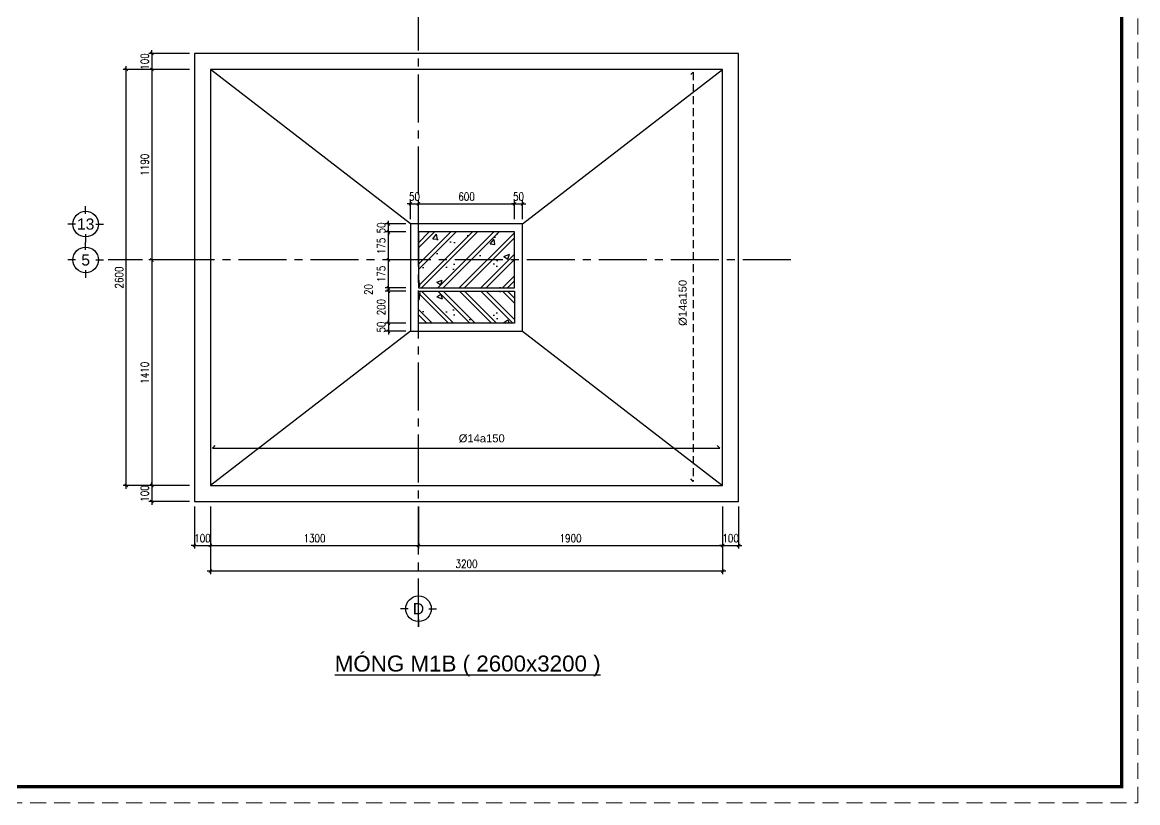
# Model space of a CAD drawing. Header units: inches. Extents: x 651127 to 1529722, y 768575 to 1021311.
# Drawn here: x 1139545 to 1174388, y 831541 to 855925 of the extents above; entities that cross this region are included whole.
import ezdxf
from ezdxf.enums import TextEntityAlignment as Align

# ---------------------------------------------------------------- set-up
doc = ezdxf.new("R2010")
doc.units = ezdxf.units.IN
doc.header["$LTSCALE"] = 1000
doc.header["$MEASUREMENT"] = 0
doc.linetypes.add('CENTER2', pattern=[1.125, 0.75, -0.125, 0.125, -0.125])
doc.linetypes.add('HIDDEN', pattern=[0.375, 0.25, -0.125])
doc.layers.get('DEFPOINTS').update_dxf_attribs({"color": 8, "lineweight": 9})
for name, color, linetype in [('DWGshare.com_1', 7, 'Continuous'), ('DWGshare.com_10', 7, 'Continuous'), ('DWGshare.com_11', 143, 'Continuous'), ('DWGshare.com_2', 147, 'Continuous'), ('DWGshare.com_3', 7, 'Continuous'), ('DWGshare.com_4', 8, 'CENTER2'), ('DWGshare.com_6', 40, 'Continuous'), ('DWGshare.com_9', 8, 'Continuous')]:
    doc.layers.add(name, color=color, linetype=linetype)
doc.styles.add('DWGshare.com_2', font='VHELVEB.TTF')
doc.styles.add('DWGshare.com_3', font='VHELVEB.TTF')
doc.styles.add('DWGshare.com_4', font='romans.shx', dxfattribs={"width": 0.8})
doc.styles.add('DWGshare.com_6', font='VHELVEN.TTF')
doc.dimstyles.new('DWGshare.com_3', dxfattribs={"dimscale": 100, "dimtxt": 2.5, "dimasz": 1, "dimexe": 1, "dimexo": 1.5, "dimgap": 1, "dimtad": 1, "dimdec": 0, "dimlfac": 0.2, "dimzin": 0, "dimdsep": 46, "dimtxsty": 'DWGshare.com_4', "dimblk": 'DWGshare.com_1', "dimcen": 1.5, "dimdle": 1, "dimclrd": 256, "dimclre": 256, "dimclrt": 7, "dimadec": 0, "dimazin": 0, "dimtfac": 1, "dimtdec": 0, "dimtix": 1, "dimtmove": 2, "dimatfit": 3, "dimfxl": 1, "dimtolj": 1, "dimtzin": 0, "dimarcsym": 0})

# ---------------------------------------------------------------- blocks, each defined once
blk = doc.blocks.new('DWGshare.com_1')
at = {"color": 0, "linetype": 'ByBlock', "const_width": 0.3}
blk.add_lwpolyline([(-0.5, -0.5), (0.5, 0.5)], dxfattribs=at)
blk = doc.blocks.new('*D577')
at = {"layer": 'DEFPOINTS', "color": 0, "transparency": 16777216}
for p in [(1144922, 854950), (1143593, 854450), (1144922, 854450)]:
    blk.add_point(p, dxfattribs=at)
at = {"layer": 'DWGshare.com_2', "lineweight": -2, "transparency": 16777216}
for p, q in [((1143593, 854950), (1143593, 855050)), ((1144772, 854950), (1143493, 854950)), ((1143593, 854950), (1143593, 854450)), ((1144772, 854450), (1143493, 854450)), ((1143593, 854450), (1143593, 854350))]:
    blk.add_line(p, q, dxfattribs=at)
at = {"layer": 'DWGshare.com_2', "lineweight": -2, "transparency": 16777216, "xscale": 100, "yscale": 100, "zscale": 100}
for p, rotation in [((1143593, 854950), 270), ((1143593, 854450), 90)]:
    blk.add_blockref('DWGshare.com_1', p, dxfattribs=dict(at, rotation=rotation))
at = {"layer": 'DWGshare.com_2', "color": 7, "transparency": 16777216, "insert": (1143368, 854700), "char_height": 250, "attachment_point": 5, "rotation": 90, "style": 'DWGshare.com_4'}
blk.add_mtext('\\A1;100', dxfattribs=at)
blk = doc.blocks.new('*D578')
at = {"layer": 'DEFPOINTS', "color": 0, "transparency": 16777216}
for p in [(1144922, 854450), (1143593, 848500), (1144922, 848500)]:
    blk.add_point(p, dxfattribs=at)
at = {"layer": 'DWGshare.com_2', "lineweight": -2, "transparency": 16777216}
for p, q in [((1144772, 854450), (1143493, 854450)), ((1143593, 854550), (1143593, 848400)), ((1144772, 848500), (1143493, 848500))]:
    blk.add_line(p, q, dxfattribs=at)
at = {"layer": 'DWGshare.com_2', "lineweight": -2, "transparency": 16777216, "xscale": 100, "yscale": 100, "zscale": 100}
for p, rotation in [((1143593, 854450), 90), ((1143593, 848500), 270)]:
    blk.add_blockref('DWGshare.com_1', p, dxfattribs=dict(at, rotation=rotation))
at = {"layer": 'DWGshare.com_2', "color": 7, "transparency": 16777216, "insert": (1143368, 851475), "char_height": 250, "attachment_point": 5, "rotation": 90, "style": 'DWGshare.com_4'}
blk.add_mtext('\\A1;1190', dxfattribs=at)
blk = doc.blocks.new('*D579')
at = {"layer": 'DEFPOINTS', "color": 0, "transparency": 16777216}
for p in [(1144922, 848500), (1143593, 841450), (1144922, 841450)]:
    blk.add_point(p, dxfattribs=at)
at = {"layer": 'DWGshare.com_2', "lineweight": -2, "transparency": 16777216}
for p, q in [((1144772, 848500), (1143493, 848500)), ((1143593, 848600), (1143593, 841350)), ((1144772, 841450), (1143493, 841450))]:
    blk.add_line(p, q, dxfattribs=at)
at = {"layer": 'DWGshare.com_2', "lineweight": -2, "transparency": 16777216, "xscale": 100, "yscale": 100, "zscale": 100}
for p, rotation in [((1143593, 848500), 90), ((1143593, 841450), 270)]:
    blk.add_blockref('DWGshare.com_1', p, dxfattribs=dict(at, rotation=rotation))
at = {"layer": 'DWGshare.com_2', "color": 7, "transparency": 16777216, "insert": (1143368, 844975), "char_height": 250, "attachment_point": 5, "rotation": 90, "style": 'DWGshare.com_4'}
blk.add_mtext('\\A1;1410', dxfattribs=at)
blk = doc.blocks.new('*D580')
at = {"layer": 'DEFPOINTS', "color": 0, "transparency": 16777216}
for p in [(1144922, 841450), (1143593, 840950), (1144922, 840950)]:
    blk.add_point(p, dxfattribs=at)
at = {"layer": 'DWGshare.com_2', "lineweight": -2, "transparency": 16777216}
for p, q in [((1144772, 841450), (1143493, 841450)), ((1143593, 841450), (1143593, 841550)), ((1143593, 841450), (1143593, 840950)), ((1144772, 840950), (1143493, 840950)), ((1143593, 840950), (1143593, 840850))]:
    blk.add_line(p, q, dxfattribs=at)
at = {"layer": 'DWGshare.com_2', "lineweight": -2, "transparency": 16777216, "xscale": 100, "yscale": 100, "zscale": 100}
for p, rotation in [((1143593, 841450), 270), ((1143593, 840950), 90)]:
    blk.add_blockref('DWGshare.com_1', p, dxfattribs=dict(at, rotation=rotation))
at = {"layer": 'DWGshare.com_2', "color": 7, "transparency": 16777216, "insert": (1143368, 841200), "char_height": 250, "attachment_point": 5, "rotation": 90, "style": 'DWGshare.com_4'}
blk.add_mtext('\\A1;100', dxfattribs=at)
blk = doc.blocks.new('*D581')
at = {"layer": 'DEFPOINTS', "color": 0, "transparency": 16777216}
for p in [(1142793, 854450), (1144772, 854450), (1144922, 841450)]:
    blk.add_point(p, dxfattribs=at)
at = {"layer": 'DWGshare.com_2', "lineweight": -2, "transparency": 16777216}
for p, q in [((1144622, 854450), (1142693, 854450)), ((1142793, 841350), (1142793, 854550)), ((1144772, 841450), (1142693, 841450))]:
    blk.add_line(p, q, dxfattribs=at)
at = {"layer": 'DWGshare.com_2', "lineweight": -2, "transparency": 16777216, "xscale": 100, "yscale": 100, "zscale": 100}
for p, rotation in [((1142793, 854450), 90), ((1142793, 841450), 270)]:
    blk.add_blockref('DWGshare.com_1', p, dxfattribs=dict(at, rotation=rotation))
at = {"layer": 'DWGshare.com_2', "color": 7, "transparency": 16777216, "insert": (1142568, 847950), "char_height": 250, "attachment_point": 5, "rotation": 90, "style": 'DWGshare.com_4'}
blk.add_mtext('\\A1;2600', dxfattribs=at)
blk = doc.blocks.new('*D582')
at = {"layer": 'DEFPOINTS', "color": 0, "transparency": 16777216}
for p in [(1144922, 840950), (1145422, 840950), (1145422, 839579)]:
    blk.add_point(p, dxfattribs=at)
at = {"layer": 'DWGshare.com_2', "lineweight": -2, "transparency": 16777216}
for p, q in [((1144922, 840800), (1144922, 839479)), ((1145422, 840800), (1145422, 839479)), ((1144922, 839579), (1144822, 839579)), ((1144922, 839579), (1145422, 839579)), ((1145422, 839579), (1145522, 839579))]:
    blk.add_line(p, q, dxfattribs=at)
at = {"layer": 'DWGshare.com_2', "lineweight": -2, "transparency": 16777216, "xscale": 100, "yscale": 100, "zscale": 100}
blk.add_blockref('DWGshare.com_1', (1144922, 839579), dxfattribs=at)
at = {"layer": 'DWGshare.com_2', "lineweight": -2, "transparency": 16777216, "xscale": 100, "yscale": 100, "zscale": 100, "rotation": 180}
blk.add_blockref('DWGshare.com_1', (1145422, 839579), dxfattribs=at)
at = {"layer": 'DWGshare.com_2', "color": 7, "transparency": 16777216, "insert": (1145172, 839804), "char_height": 250, "attachment_point": 5, "style": 'DWGshare.com_4'}
blk.add_mtext('\\A1;100', dxfattribs=at)
blk = doc.blocks.new('*D583')
at = {"layer": 'DEFPOINTS', "color": 0, "transparency": 16777216}
for p in [(1145422, 840950), (1151922, 840950), (1151922, 839579)]:
    blk.add_point(p, dxfattribs=at)
at = {"layer": 'DWGshare.com_2', "lineweight": -2, "transparency": 16777216}
for p, q in [((1145422, 840800), (1145422, 839479)), ((1151922, 840800), (1151922, 839479)), ((1145322, 839579), (1152022, 839579))]:
    blk.add_line(p, q, dxfattribs=at)
at = {"layer": 'DWGshare.com_2', "lineweight": -2, "transparency": 16777216, "xscale": 100, "yscale": 100, "zscale": 100, "rotation": 180}
blk.add_blockref('DWGshare.com_1', (1145422, 839579), dxfattribs=at)
at = {"layer": 'DWGshare.com_2', "lineweight": -2, "transparency": 16777216, "xscale": 100, "yscale": 100, "zscale": 100}
blk.add_blockref('DWGshare.com_1', (1151922, 839579), dxfattribs=at)
at = {"layer": 'DWGshare.com_2', "color": 7, "transparency": 16777216, "insert": (1148672, 839804), "char_height": 250, "attachment_point": 5, "style": 'DWGshare.com_4'}
blk.add_mtext('\\A1;1300', dxfattribs=at)
blk = doc.blocks.new('*D584')
at = {"layer": 'DEFPOINTS', "color": 0, "transparency": 16777216}
for p in [(1151922, 840950), (1161422, 840950), (1161422, 839579)]:
    blk.add_point(p, dxfattribs=at)
at = {"layer": 'DWGshare.com_2', "lineweight": -2, "transparency": 16777216}
for p, q in [((1151922, 840800), (1151922, 839479)), ((1161422, 840800), (1161422, 839479)), ((1151822, 839579), (1161522, 839579))]:
    blk.add_line(p, q, dxfattribs=at)
at = {"layer": 'DWGshare.com_2', "lineweight": -2, "transparency": 16777216, "xscale": 100, "yscale": 100, "zscale": 100, "rotation": 180}
blk.add_blockref('DWGshare.com_1', (1151922, 839579), dxfattribs=at)
at = {"layer": 'DWGshare.com_2', "lineweight": -2, "transparency": 16777216, "xscale": 100, "yscale": 100, "zscale": 100}
blk.add_blockref('DWGshare.com_1', (1161422, 839579), dxfattribs=at)
at = {"layer": 'DWGshare.com_2', "color": 7, "transparency": 16777216, "insert": (1156672, 839804), "char_height": 250, "attachment_point": 5, "style": 'DWGshare.com_4'}
blk.add_mtext('\\A1;1900', dxfattribs=at)
blk = doc.blocks.new('*D585')
at = {"layer": 'DEFPOINTS', "color": 0, "transparency": 16777216}
for p in [(1161422, 840950), (1161922, 840950), (1161922, 839579)]:
    blk.add_point(p, dxfattribs=at)
at = {"layer": 'DWGshare.com_2', "lineweight": -2, "transparency": 16777216}
for p, q in [((1161422, 840800), (1161422, 839479)), ((1161922, 840800), (1161922, 839479)), ((1161422, 839579), (1161322, 839579)), ((1161422, 839579), (1161922, 839579)), ((1161922, 839579), (1162022, 839579))]:
    blk.add_line(p, q, dxfattribs=at)
at = {"layer": 'DWGshare.com_2', "lineweight": -2, "transparency": 16777216, "xscale": 100, "yscale": 100, "zscale": 100}
blk.add_blockref('DWGshare.com_1', (1161422, 839579), dxfattribs=at)
at = {"layer": 'DWGshare.com_2', "lineweight": -2, "transparency": 16777216, "xscale": 100, "yscale": 100, "zscale": 100, "rotation": 180}
blk.add_blockref('DWGshare.com_1', (1161922, 839579), dxfattribs=at)
at = {"layer": 'DWGshare.com_2', "color": 7, "transparency": 16777216, "insert": (1161672, 839804), "char_height": 250, "attachment_point": 5, "style": 'DWGshare.com_4'}
blk.add_mtext('\\A1;100', dxfattribs=at)
blk = doc.blocks.new('*D586')
at = {"layer": 'DEFPOINTS', "color": 0, "transparency": 16777216}
for p in [(1145422, 840800), (1161422, 840950), (1145422, 838779)]:
    blk.add_point(p, dxfattribs=at)
at = {"layer": 'DWGshare.com_2', "lineweight": -2, "transparency": 16777216}
for p, q in [((1161422, 840800), (1161422, 838679)), ((1145422, 840650), (1145422, 838679)), ((1161522, 838779), (1145322, 838779))]:
    blk.add_line(p, q, dxfattribs=at)
at = {"layer": 'DWGshare.com_2', "lineweight": -2, "transparency": 16777216, "xscale": 100, "yscale": 100, "zscale": 100, "rotation": 180}
blk.add_blockref('DWGshare.com_1', (1145422, 838779), dxfattribs=at)
at = {"layer": 'DWGshare.com_2', "lineweight": -2, "transparency": 16777216, "xscale": 100, "yscale": 100, "zscale": 100}
blk.add_blockref('DWGshare.com_1', (1161422, 838779), dxfattribs=at)
at = {"layer": 'DWGshare.com_2', "color": 7, "transparency": 16777216, "insert": (1153422, 839004), "char_height": 250, "attachment_point": 5, "style": 'DWGshare.com_4'}
blk.add_mtext('\\A1;3200', dxfattribs=at)
blk = doc.blocks.new('DWGshare.com_2')
for p, q in [((0, 320), (0, 560)), ((-320, 0), (-560, 0)), ((320, 0), (560, 0)), ((0, -320), (0, -560))]:
    blk.add_line(p, q)
blk.add_circle((0, 0), 400)
at = {"linetype": 'Continuous', "style": 'DWGshare.com_2'}
blk.add_attdef('2', text='', height=350, dxfattribs=at).set_placement((0, 0), align=Align.MIDDLE_CENTER)
blk = doc.blocks.new('*D594')
at = {"layer": 'DEFPOINTS', "color": 0, "transparency": 16777216}
for p in [(1151922, 850254), (1151672, 849625), (1151922, 849625)]:
    blk.add_point(p, dxfattribs=at)
at = {"layer": 'DWGshare.com_2', "lineweight": -2, "transparency": 16777216}
for p, q in [((1151672, 850254), (1151572, 850254)), ((1151672, 849775), (1151672, 850354)), ((1151672, 850254), (1151922, 850254)), ((1151922, 849775), (1151922, 850354)), ((1151922, 850254), (1152022, 850254))]:
    blk.add_line(p, q, dxfattribs=at)
at = {"layer": 'DWGshare.com_2', "lineweight": -2, "transparency": 16777216, "xscale": 100, "yscale": 100, "zscale": 100}
blk.add_blockref('DWGshare.com_1', (1151672, 850254), dxfattribs=at)
at = {"layer": 'DWGshare.com_2', "lineweight": -2, "transparency": 16777216, "xscale": 100, "yscale": 100, "zscale": 100, "rotation": 180}
blk.add_blockref('DWGshare.com_1', (1151922, 850254), dxfattribs=at)
at = {"layer": 'DWGshare.com_2', "color": 7, "transparency": 16777216, "insert": (1151797, 850479), "char_height": 250, "attachment_point": 5, "style": 'DWGshare.com_4'}
blk.add_mtext('\\A1;50', dxfattribs=at)
blk = doc.blocks.new('*D595')
at = {"layer": 'DEFPOINTS', "color": 0, "transparency": 16777216}
for p in [(1154922, 850254), (1151922, 849625), (1154922, 849775)]:
    blk.add_point(p, dxfattribs=at)
at = {"layer": 'DWGshare.com_2', "lineweight": -2, "transparency": 16777216}
for p, q in [((1151822, 850254), (1155022, 850254)), ((1151922, 849775), (1151922, 850354)), ((1154922, 849925), (1154922, 850354))]:
    blk.add_line(p, q, dxfattribs=at)
at = {"layer": 'DWGshare.com_2', "lineweight": -2, "transparency": 16777216, "xscale": 100, "yscale": 100, "zscale": 100, "rotation": 180}
blk.add_blockref('DWGshare.com_1', (1151922, 850254), dxfattribs=at)
at = {"layer": 'DWGshare.com_2', "lineweight": -2, "transparency": 16777216, "xscale": 100, "yscale": 100, "zscale": 100}
blk.add_blockref('DWGshare.com_1', (1154922, 850254), dxfattribs=at)
at = {"layer": 'DWGshare.com_2', "color": 7, "transparency": 16777216, "insert": (1153422, 850479), "char_height": 250, "attachment_point": 5, "style": 'DWGshare.com_4'}
blk.add_mtext('\\A1;600', dxfattribs=at)
blk = doc.blocks.new('*D596')
at = {"layer": 'DEFPOINTS', "color": 0, "transparency": 16777216}
for p in [(1155172, 850254), (1154922, 849625), (1155172, 849625)]:
    blk.add_point(p, dxfattribs=at)
at = {"layer": 'DWGshare.com_2', "lineweight": -2, "transparency": 16777216}
for p, q in [((1154922, 850254), (1154822, 850254)), ((1154922, 849775), (1154922, 850354)), ((1154922, 850254), (1155172, 850254)), ((1155172, 849775), (1155172, 850354)), ((1155172, 850254), (1155272, 850254))]:
    blk.add_line(p, q, dxfattribs=at)
at = {"layer": 'DWGshare.com_2', "lineweight": -2, "transparency": 16777216, "xscale": 100, "yscale": 100, "zscale": 100}
blk.add_blockref('DWGshare.com_1', (1154922, 850254), dxfattribs=at)
at = {"layer": 'DWGshare.com_2', "lineweight": -2, "transparency": 16777216, "xscale": 100, "yscale": 100, "zscale": 100, "rotation": 180}
blk.add_blockref('DWGshare.com_1', (1155172, 850254), dxfattribs=at)
at = {"layer": 'DWGshare.com_2', "color": 7, "transparency": 16777216, "insert": (1155047, 850479), "char_height": 250, "attachment_point": 5, "style": 'DWGshare.com_4'}
blk.add_mtext('\\A1;50', dxfattribs=at)
blk = doc.blocks.new('*D597')
at = {"layer": 'DEFPOINTS', "color": 0, "transparency": 16777216}
for p in [(1150981, 847625), (1151672, 847625), (1151672, 847525)]:
    blk.add_point(p, dxfattribs=at)
at = {"layer": 'DWGshare.com_2', "lineweight": -2, "transparency": 16777216}
for p, q in [((1150981, 847625), (1150981, 847725)), ((1151522, 847625), (1150881, 847625)), ((1151522, 847525), (1150881, 847525)), ((1150981, 847525), (1150981, 847625)), ((1150981, 847525), (1150981, 847425))]:
    blk.add_line(p, q, dxfattribs=at)
at = {"layer": 'DWGshare.com_2', "lineweight": -2, "transparency": 16777216, "xscale": 100, "yscale": 100, "zscale": 100}
for p, rotation in [((1150981, 847625), 270), ((1150981, 847525), 90)]:
    blk.add_blockref('DWGshare.com_1', p, dxfattribs=dict(at, rotation=rotation))
at = {"layer": 'DWGshare.com_2', "color": 7, "transparency": 16777216, "insert": (1150359, 847575), "char_height": 250, "attachment_point": 5, "rotation": 90, "style": 'DWGshare.com_4'}
blk.add_mtext('\\A1;20', dxfattribs=at)
blk = doc.blocks.new('*D598')
at = {"layer": 'DEFPOINTS', "color": 0, "transparency": 16777216}
for p in [(1150981, 848500), (1151672, 848500), (1151672, 847625)]:
    blk.add_point(p, dxfattribs=at)
at = {"layer": 'DWGshare.com_2', "lineweight": -2, "transparency": 16777216}
for p, q in [((1151522, 848500), (1150881, 848500)), ((1150981, 847525), (1150981, 848600)), ((1151522, 847625), (1150881, 847625))]:
    blk.add_line(p, q, dxfattribs=at)
at = {"layer": 'DWGshare.com_2', "lineweight": -2, "transparency": 16777216, "xscale": 100, "yscale": 100, "zscale": 100}
for p, rotation in [((1150981, 848500), 90), ((1150981, 847625), 270)]:
    blk.add_blockref('DWGshare.com_1', p, dxfattribs=dict(at, rotation=rotation))
at = {"layer": 'DWGshare.com_2', "color": 7, "transparency": 16777216, "insert": (1150756, 848062), "char_height": 250, "attachment_point": 5, "rotation": 90, "style": 'DWGshare.com_4'}
blk.add_mtext('\\A1;175', dxfattribs=at)
blk = doc.blocks.new('*D599')
at = {"layer": 'DEFPOINTS', "color": 0, "transparency": 16777216}
for p in [(1150981, 849375), (1151672, 849375), (1151672, 848500)]:
    blk.add_point(p, dxfattribs=at)
at = {"layer": 'DWGshare.com_2', "lineweight": -2, "transparency": 16777216}
for p, q in [((1150981, 848400), (1150981, 849475)), ((1151522, 849375), (1150881, 849375)), ((1151522, 848500), (1150881, 848500))]:
    blk.add_line(p, q, dxfattribs=at)
at = {"layer": 'DWGshare.com_2', "lineweight": -2, "transparency": 16777216, "xscale": 100, "yscale": 100, "zscale": 100}
for p, rotation in [((1150981, 849375), 90), ((1150981, 848500), 270)]:
    blk.add_blockref('DWGshare.com_1', p, dxfattribs=dict(at, rotation=rotation))
at = {"layer": 'DWGshare.com_2', "color": 7, "transparency": 16777216, "insert": (1150756, 848937), "char_height": 250, "attachment_point": 5, "rotation": 90, "style": 'DWGshare.com_4'}
blk.add_mtext('\\A1;175', dxfattribs=at)
blk = doc.blocks.new('*D600')
at = {"layer": 'DEFPOINTS', "color": 0, "transparency": 16777216}
for p in [(1150981, 849625), (1151672, 849625), (1151672, 849375)]:
    blk.add_point(p, dxfattribs=at)
at = {"layer": 'DWGshare.com_2', "lineweight": -2, "transparency": 16777216}
for p, q in [((1151522, 849625), (1150881, 849625)), ((1150981, 849625), (1150981, 849725)), ((1150981, 849375), (1150981, 849625)), ((1151522, 849375), (1150881, 849375)), ((1150981, 849375), (1150981, 849275))]:
    blk.add_line(p, q, dxfattribs=at)
at = {"layer": 'DWGshare.com_2', "lineweight": -2, "transparency": 16777216, "xscale": 100, "yscale": 100, "zscale": 100}
for p, rotation in [((1150981, 849625), 270), ((1150981, 849375), 90)]:
    blk.add_blockref('DWGshare.com_1', p, dxfattribs=dict(at, rotation=rotation))
at = {"layer": 'DWGshare.com_2', "color": 7, "transparency": 16777216, "insert": (1150756, 849500), "char_height": 250, "attachment_point": 5, "rotation": 90, "style": 'DWGshare.com_4'}
blk.add_mtext('\\A1;50', dxfattribs=at)
blk = doc.blocks.new('*D605')
at = {"layer": 'DEFPOINTS', "color": 0, "transparency": 16777216}
for p in [(1151522, 847525), (1150981, 846525), (1151672, 846525)]:
    blk.add_point(p, dxfattribs=at)
at = {"layer": 'DWGshare.com_2', "lineweight": -2, "transparency": 16777216}
for p, q in [((1151372, 847525), (1150881, 847525)), ((1150981, 847625), (1150981, 846425)), ((1151522, 846525), (1150881, 846525))]:
    blk.add_line(p, q, dxfattribs=at)
at = {"layer": 'DWGshare.com_2', "lineweight": -2, "transparency": 16777216, "xscale": 100, "yscale": 100, "zscale": 100}
for p, rotation in [((1150981, 847525), 90), ((1150981, 846525), 270)]:
    blk.add_blockref('DWGshare.com_1', p, dxfattribs=dict(at, rotation=rotation))
at = {"layer": 'DWGshare.com_2', "color": 7, "transparency": 16777216, "insert": (1150756, 847025), "char_height": 250, "attachment_point": 5, "rotation": 90, "style": 'DWGshare.com_4'}
blk.add_mtext('\\A1;200', dxfattribs=at)
blk = doc.blocks.new('*D606')
at = {"layer": 'DEFPOINTS', "color": 0, "transparency": 16777216}
for p in [(1151672, 846525), (1150981, 846275), (1151672, 846275)]:
    blk.add_point(p, dxfattribs=at)
at = {"layer": 'DWGshare.com_2', "lineweight": -2, "transparency": 16777216}
for p, q in [((1151522, 846525), (1150881, 846525)), ((1150981, 846525), (1150981, 846625)), ((1150981, 846525), (1150981, 846275)), ((1151522, 846275), (1150881, 846275)), ((1150981, 846275), (1150981, 846175))]:
    blk.add_line(p, q, dxfattribs=at)
at = {"layer": 'DWGshare.com_2', "lineweight": -2, "transparency": 16777216, "xscale": 100, "yscale": 100, "zscale": 100}
for p, rotation in [((1150981, 846525), 270), ((1150981, 846275), 90)]:
    blk.add_blockref('DWGshare.com_1', p, dxfattribs=dict(at, rotation=rotation))
at = {"layer": 'DWGshare.com_2', "color": 7, "transparency": 16777216, "insert": (1150756, 846400), "char_height": 250, "attachment_point": 5, "rotation": 90, "style": 'DWGshare.com_4'}
blk.add_mtext('\\A1;50', dxfattribs=at)

msp = doc.modelspace()

# ---------------------------------------------------------------- hatches: boundary and pattern name
at = {"layer": 'DWGshare.com_9'}
h = msp.add_hatch(dxfattribs=at)
h.set_pattern_fill('BETONG', color=256, scale=250, style=0, pattern_type=2)
h.set_pattern_definition([(50, (22419.3, 59950), (1793.1505, -156.8803), [187.5, -2062.5]), (355, (22419.3, 59950), (-346.8783, 1880.4803), [150, -1650]), (100.4514, (22568.7, 59937), (1446.2735, 1723.5989), [159.3505, -1752.8553]), (46.1842, (22419.3, 60450), (2668.1026, -413.7975), [281.25, -3093.75]), (96.6356, (22641.6, 60415.5), (2336.657, 2435.2947), [239.0257, -2629.2825]), (351.1842, (22419.3, 60450), (2336.655, 2435.2965), [225, -2475]), (21, (22669.3, 60325), (1492.2676, -1006.5472), [187.5, -2062.5]), (326, (22669.3, 60325), (608.2883, 1812.875), [150, -1650]), (71.4514, (22793.7, 60241.1), (2100.5566, 806.3262), [159.3505, -1752.8553]), (37.5, (22419.3, 59950), (30.39964, 832.23463), [0, -1630, 0, -1675, 0, -1656.25]), (7.5, (22419.3, 59950), (657.67384, 986.0293), [0, -955, 0, -1592.5, 0, -631.25]), (327.5, (21861.8, 59950), (1334.5561, -56.38718), [0, -625, 0, -1950, 0, -2587.5]), (317.5, (21611.8, 59950), (1457.9654, 250.2625), [0, -812.5, 0, -1295, 0, -1837.5]), (45, (22419.3, 59950), (-335.87572, 335.87572), []), (45, (22419.3, 60112.5), (-335.87572, 335.87572), [])])
h.paths.add_polyline_path([(1151921.7, 849375), (1151921.7, 847625), (1154921.7, 847625), (1154921.7, 849375)])
h = msp.add_hatch(dxfattribs=at)
h.set_pattern_fill('BETONG', color=256, scale=250, style=0, pattern_type=2)
h.set_pattern_definition([(310, (22419.3, 1635200), (1793.1505, 156.8803), [187.5, -2062.5]), (5, (22419.3, 1635200), (-346.8783, -1880.4803), [150, -1650]), (259.5486, (22568.7, 1635213), (1446.2735, -1723.5989), [159.3505, -1752.8553]), (313.8158, (22419.3, 1634700), (2668.1026, 413.7975), [281.25, -3093.75]), (263.3644, (22641.6, 1634734.4), (2336.657, -2435.2947), [239.0257, -2629.2825]), (8.8158, (22419.3, 1634700), (2336.655, -2435.2965), [225, -2475]), (339, (22669.3, 1634825), (1492.2676, 1006.5472), [187.5, -2062.5]), (34, (22669.3, 1634825), (608.2883, -1812.875), [150, -1650]), (288.5486, (22793.7, 1634908.8), (2100.5566, -806.3262), [159.3505, -1752.8553]), (322.5, (22419.3, 1635199.95), (30.39964, -832.23463), [0, -1630, 0, -1675, 0, -1656.25]), (352.5, (22419.3, 1635199.95), (657.67384, -986.0293), [0, -955, 0, -1592.5, 0, -631.25]), (32.5, (21861.8, 1635199.95), (1334.5561, 56.38718), [0, -625, 0, -1950, 0, -2587.5]), (42.5, (21611.8, 1635200), (1457.9654, -250.2625), [0, -812.5, 0, -1295, 0, -1837.5]), (315, (22419.3, 1635199.95), (-335.87572, -335.87572), []), (315, (22419.3, 1635037.45), (-335.87572, -335.87572), [])])
h.paths.add_polyline_path([(1151921.7, 846525), (1151921.7, 847525), (1154921.7, 847525), (1154921.7, 846525)])

# ---------------------------------------------------------------- linework, layer by layer
at = {"layer": 'DEFPOINTS', "linetype": 'HIDDEN', "ltscale": 2}
msp.add_lwpolyline([(1090287.6, 831540.9), (1174387.6, 831540.9), (1174387.6, 890940.9), (1090287.6, 890940.9)], close=True, dxfattribs=at)
at = {"layer": 'DWGshare.com_1', "const_width": 100}
msp.add_lwpolyline([(1092287.6, 832040.9), (1173887.6, 832040.9), (1173887.6, 890440.9), (1092287.6, 890440.9)], close=True, dxfattribs=at)
at = {"layer": 'DWGshare.com_11'}
for p, q in [((1151671.7, 849625), (1145421.7, 854450)), ((1155171.7, 849625), (1161421.7, 854450)), ((1151671.7, 846275), (1145421.7, 841450)), ((1155171.7, 846275), (1161421.7, 841450))]:
    msp.add_line(p, q, dxfattribs=at)
for points in [[(1144921.7, 854950), (1144921.7, 840950), (1161921.7, 840950), (1161921.7, 854950)], [(1151671.7, 849625), (1151671.7, 846275), (1155171.7, 846275), (1155171.7, 849625)]]:
    msp.add_lwpolyline(points, close=True, dxfattribs=at)
at = {"layer": 'DWGshare.com_3'}
for points in [[(1145421.7, 854450), (1145421.7, 841450), (1161421.7, 841450), (1161421.7, 854450)], [(1151921.7, 849375), (1151921.7, 847625), (1154921.7, 847625), (1154921.7, 849375)], [(1151921.7, 846525), (1151921.7, 847525), (1154921.7, 847525), (1154921.7, 846525)]]:
    msp.add_lwpolyline(points, close=True, dxfattribs=at)
at = {"layer": 'DWGshare.com_3', "color": 1, "linetype": 'HIDDEN'}
msp.add_lwpolyline([(1160427.6, 854294.5), (1160503.2, 854370.2), (1160503.2, 841578.6), (1160427.6, 841658.8)], dxfattribs=at)
at = {"layer": 'DWGshare.com_3', "color": 1}
msp.add_lwpolyline([(1145563.6, 842698.4), (1145488, 842622.7), (1161334.8, 842622.7), (1161254.6, 842698.4)], dxfattribs=at)
at = {"layer": 'DWGshare.com_4', "ltscale": 2}
for p, q in [((1151921.7, 837041), (1151921.7, 885842)), ((1163552, 848500), (1142231.3, 848500))]:
    msp.add_line(p, q, dxfattribs=at)

# ---------------------------------------------------------------- block references
at = {"layer": 'DWGshare.com_6', "linetype": 'CENTER2'}
for p, values in [((1141524.2, 849620), {'2': '13'}), ((1141524.2, 848500), {'2': '5'}), ((1151921.7, 837601), {'2': 'D'})]:
    msp.add_blockref('DWGshare.com_2', p, dxfattribs=at).add_auto_attribs(values)

# ---------------------------------------------------------------- texts
at = {"layer": 'DWGshare.com_10', "style": 'DWGshare.com_6'}
msp.add_text('Þ14a150', height=250, rotation=90, dxfattribs=at).set_placement((1160171.6, 847158.9), align=Align.MIDDLE)
msp.add_text('Þ14a150', height=250, dxfattribs=at).set_placement((1153895.9, 842925.9), align=Align.MIDDLE)
at = {"layer": 'DWGshare.com_10', "style": 'DWGshare.com_3'}
msp.add_text('%%UMOÙNG M1B ( 2600x3200 )', height=500, dxfattribs=at).set_placement((1149304.1, 835489.6), align=Align.BOTTOM_LEFT)

# ---------------------------------------------------------------- dimensions: what is measured, and where the dimension line sits
at = {"layer": 'DWGshare.com_2'}
for base, p1, p2, angle, picture, middle in [((1143592.6, 854450), (1144921.7, 854950), (1144921.7, 854450), 90, '*D577', (1143367.6, 854700)), ((1142792.6, 854450), (1144921.7, 841450), (1144771.7, 854450), 90, '*D581', (1142567.6, 847950)), ((1143592.6, 848500), (1144921.7, 854450), (1144921.7, 848500), 90, '*D578', (1143367.6, 851475)), ((1150980.7, 849625), (1151671.7, 849375), (1151671.7, 849625), 90, '*D600', (1150755.7, 849500)), ((1150980.7, 849375), (1151671.7, 848500), (1151671.7, 849375), 90, '*D599', (1150755.7, 848937.5)), ((1143592.6, 841450), (1144921.7, 848500), (1144921.7, 841450), 90, '*D579', (1143367.6, 844975)), ((1150980.7, 848500), (1151671.7, 847625), (1151671.7, 848500), 90, '*D598', (1150755.7, 848062.5)), ((1150980.7, 846525), (1151521.7, 847525), (1151671.7, 846525), 270, '*D605', (1150755.7, 847025)), ((1150980.7, 846275), (1151671.7, 846525), (1151671.7, 846275), 270, '*D606', (1150755.7, 846400)), ((1143592.6, 840950), (1144921.7, 841450), (1144921.7, 840950), 90, '*D580', (1143367.6, 841200))]:
    dim = msp.add_linear_dim(base=base, p1=p1, p2=p2, angle=angle, dimstyle='DWGshare.com_3', dxfattribs=at)
    dim.commit()
    dim.dimension.update_dxf_attribs({"geometry": picture, "text_midpoint": middle})
for base, p1, p2, picture, middle in [((1151921.7, 850253.6), (1151671.7, 849625), (1151921.7, 849625), '*D594', (1151796.7, 850478.6)), ((1154921.7, 850253.6), (1151921.7, 849625), (1154921.7, 849775), '*D595', (1153421.7, 850478.6)), ((1155171.7, 850253.6), (1154921.7, 849625), (1155171.7, 849625), '*D596', (1155046.7, 850478.6)), ((1145421.7, 839579.3), (1144921.7, 840950), (1145421.7, 840950), '*D582', (1145171.7, 839804.3)), ((1151921.7, 839579.3), (1145421.7, 840950), (1151921.7, 840950), '*D583', (1148671.7, 839804.3)), ((1145421.7, 838779.3), (1161421.7, 840950), (1145421.7, 840800), '*D586', (1153421.7, 839004.3)), ((1161421.7, 839579.3), (1151921.7, 840950), (1161421.7, 840950), '*D584', (1156671.7, 839804.3)), ((1161921.7, 839579.3), (1161421.7, 840950), (1161921.7, 840950), '*D585', (1161671.7, 839804.3))]:
    dim = msp.add_linear_dim(base=base, p1=p1, p2=p2, dimstyle='DWGshare.com_3', dxfattribs=at)
    dim.commit()
    dim.dimension.update_dxf_attribs({"geometry": picture, "text_midpoint": middle})
dim = msp.add_linear_dim(base=(1150980.7, 847625), p1=(1151671.7, 847525), p2=(1151671.7, 847625), angle=90, dimstyle='DWGshare.com_3', dxfattribs=at)
dim.commit()
dim.dimension.update_dxf_attribs({"geometry": '*D597', "text_midpoint": (1150359, 847575), "dimtype": 160})

doc.saveas('drawing.dxf')
